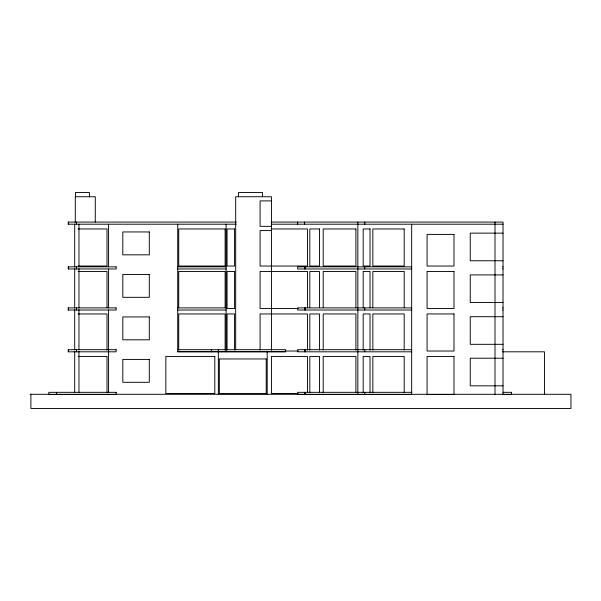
<?xml version="1.0" encoding="UTF-8"?>
<svg xmlns="http://www.w3.org/2000/svg" width="601" height="601" viewBox="0 0 601 601"><rect width="100%" height="100%" fill="white"/><g stroke="black" fill="none" stroke-linecap="round" stroke-linejoin="round"><path stroke-width="0.9" d="M271.434 200.907L260.098 200.907L260.098 226.329L271.434 226.329M236.328 222.077L68.206 222.077L68.206 224.203L236.328 224.203M271.201 222.077L503.029 222.077L503.029 394.444L511.526 394.444L511.526 392.325L503.029 392.325M271.434 224.203L503.029 224.203M78.145 228.966L107.023 228.966L107.023 266.04L78.145 266.04M271.434 228.966L307.449 228.966L307.449 266.04L260.098 266.04L260.098 230.574L271.434 230.574M503.029 233.135L470.245 233.135L470.245 260.759L503.029 260.759M177.723 266.836L226.111 266.836M411.67 266.836L297.653 266.836L297.653 268.963L411.67 268.963M502.616 266.836L503.029 266.836M177.723 268.963L226.111 268.963M502.616 268.963L503.029 268.963M78.145 271.457L107.023 271.457L107.023 307.599M503.029 274.92L470.245 274.92L470.245 302.536L503.029 302.536M177.723 307.892L226.111 307.892M411.67 307.892L297.653 307.892L297.653 310.018L411.67 310.018M502.616 307.892L503.029 307.892M298.216 308.531L260.098 308.531L260.098 271.457L307.449 271.457L307.449 307.599M177.723 310.018L226.111 310.018M502.616 310.018L503.029 310.018M78.145 313.947L107.023 313.947L107.023 350.09M503.029 316.704L470.245 316.704L470.245 344.32L503.029 344.32M177.723 349.684L285.595 349.684L285.595 351.81L177.723 351.81L177.723 224.203M411.67 349.684L297.653 349.684L297.653 351.81L411.67 351.81M502.616 349.684L503.029 349.684M285.287 351.022L298.216 351.022M177.723 351.668L285.595 351.668M502.616 351.81L503.029 351.81M503.18 351.81L544.453 351.81L544.453 394.301M78.145 356.438L107.023 356.438L107.023 392.581M503.029 358.211L470.245 358.211L470.245 385.827L503.029 385.827M411.67 392.325L297.653 392.325L297.653 394.444L411.67 394.444L411.67 224.203M298.216 393.512L271.434 393.512L271.434 356.438L307.449 356.438L307.449 392.581M30.05 394.301L570.95 394.301L570.95 408.462L30.891 408.462L30.891 394.301M494.999 222.077L494.999 394.301M404.203 307.599L404.203 271.457L372.845 271.457L372.845 307.599M404.203 350.09L404.203 313.947L372.845 313.947L372.845 350.09M404.203 392.581L404.203 356.438L372.845 356.438L372.845 392.581M370.021 307.599L370.021 271.457L363.184 271.457L363.184 307.599M370.021 350.09L370.021 313.947L363.184 313.947L363.184 350.09M370.021 392.581L370.021 356.438L363.184 356.438L363.184 392.581M364.784 222.077L364.784 224.203M364.784 266.836L364.784 268.963M364.784 307.892L364.784 310.018M364.784 349.684L364.784 351.81M364.784 392.325L364.784 394.444M357.85 222.077L357.85 394.444M355.905 307.599L355.905 271.457L323.203 271.457L323.203 307.599M355.905 350.09L355.905 313.947L323.203 313.947L323.203 350.09M355.905 392.581L355.905 356.438L323.203 356.438L323.203 392.581M319.484 307.599L319.484 271.457L309.815 271.457L309.815 307.599M319.484 350.09L319.484 313.947L309.815 313.947L309.815 350.09M319.484 392.581L319.484 356.438L309.815 356.438L309.815 392.581M307.449 350.09L307.449 313.947L260.098 313.947L260.098 350.09M305.511 266.836L305.511 268.963M305.511 307.892L305.511 310.018M305.511 349.684L305.511 351.81M305.511 392.325L305.511 394.444M304.587 222.077L304.587 224.203M304.587 266.836L304.587 268.963M304.587 307.892L304.587 310.018M304.587 349.684L304.587 351.81M304.587 392.325L304.587 394.444M297.653 222.077L297.653 224.203M271.434 350.09L271.434 196.752L235.682 196.752L235.682 349.79M271.434 351.022L271.434 351.668M267.205 351.668L267.205 394.301M262.532 196.752L262.532 192.538L238.544 192.538L238.544 196.752M234.57 350.09L234.57 313.947L227.08 313.947L227.08 350.09M226.111 224.203L226.111 351.81M225.12 307.599L225.12 271.457L178.715 271.457L178.715 307.599M225.12 350.09L225.12 313.947L178.715 313.947L178.715 350.09M218.343 349.684L218.343 394.301M211.327 349.684L211.327 351.81M108.571 224.203L108.571 266.836M108.571 268.963L108.571 307.892M108.571 310.018L108.571 392.325M95.281 222.077L95.281 196.752L75.29 196.752L75.29 222.686M89.414 196.752L89.414 192.538L75.456 192.538L75.456 196.752M78.964 224.203L78.964 266.836M78.964 268.707L78.964 307.892M78.964 309.56L78.964 349.684M78.964 351.262L78.964 392.325M76.477 222.077L76.477 224.203M76.477 266.836L76.477 268.963M76.477 307.892L76.477 310.018M76.477 349.684L76.477 351.81M74.712 224.203L74.712 266.836M74.712 268.707L74.712 307.892M74.712 309.56L74.712 349.684M74.712 351.262L74.712 392.325M68.454 222.077L68.454 224.203M68.454 266.836L68.454 268.963M68.454 307.892L68.454 310.018M68.454 349.684L68.454 351.81M56.629 392.325L56.629 394.444M225.12 228.966L178.715 228.966L178.715 266.04L225.12 266.04L225.12 228.966M234.57 228.966L227.08 228.966L227.08 266.04L234.57 266.04L234.57 228.966M319.484 228.966L309.815 228.966L309.815 266.04L319.484 266.04L319.484 228.966M355.905 228.966L323.203 228.966L323.203 266.04L355.905 266.04L355.905 228.966M370.021 228.966L363.184 228.966L363.184 266.04L370.021 266.04L370.021 228.966M404.203 228.966L372.845 228.966L372.845 266.04L404.203 266.04L404.203 228.966M149.303 231.948L122.807 231.948L122.807 254.832L149.303 254.832L149.303 231.948M453.988 234.398L427.078 234.398L427.078 266.04L453.988 266.04L453.988 234.398M116.136 266.836L68.206 266.836L68.206 268.963L116.136 268.963L116.136 266.836M234.57 271.457L227.08 271.457L227.08 308.531L234.57 308.531L234.57 271.457M453.988 271.457L427.078 271.457L427.078 308.531L453.988 308.531L453.988 271.457M149.303 274.439L122.807 274.439L122.807 297.322L149.303 297.322L149.303 274.439M116.136 307.892L68.206 307.892L68.206 310.018L116.136 310.018L116.136 307.892M453.988 313.947L427.078 313.947L427.078 351.022L453.988 351.022L453.988 313.947M149.303 316.93L122.807 316.93L122.807 339.813L149.303 339.813L149.303 316.93M116.136 349.684L68.206 349.684L68.206 351.81L116.136 351.81L116.136 349.684M214.812 356.438L165.846 356.438L165.846 393.512L214.812 393.512L214.812 356.438M453.988 356.438L427.078 356.438L427.078 394.451L453.988 394.451L453.988 356.438M266.213 358.955L219.335 358.955L219.335 393.655L266.213 393.655L266.213 358.955M149.303 359.421L122.807 359.421L122.807 382.304L149.303 382.304L149.303 359.421M116.136 392.325L48.861 392.325L48.861 394.444L116.136 394.444L116.136 392.325"/></g></svg>
